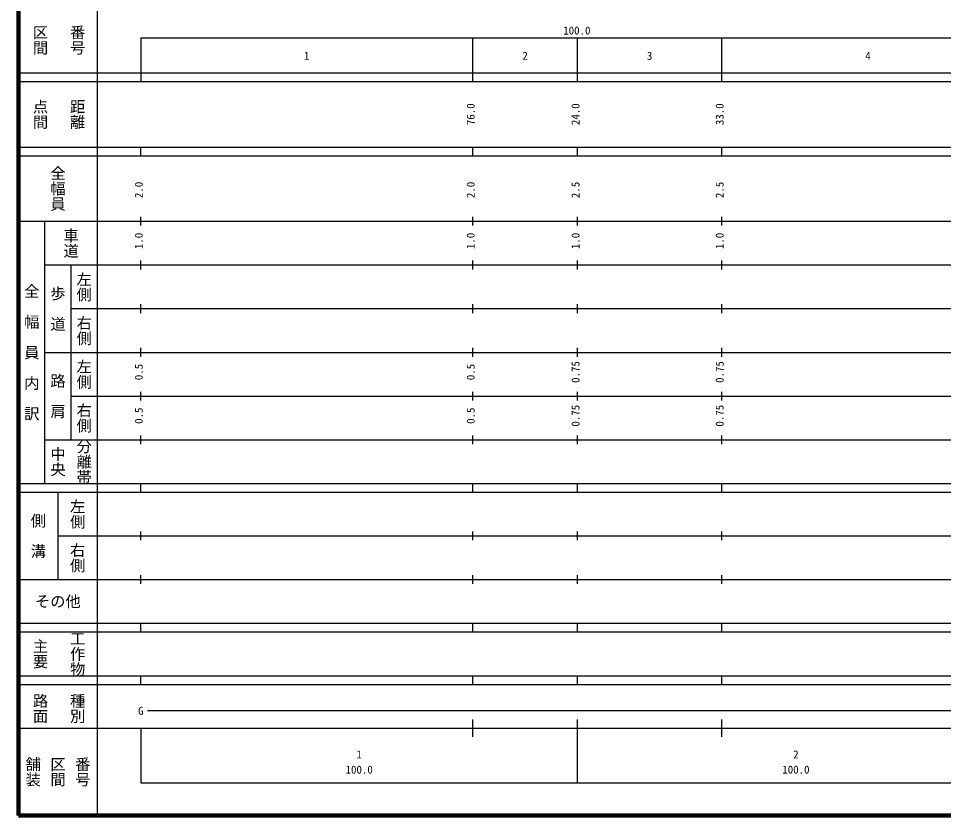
# Model space of a CAD drawing. Units: millimetres on the paper, enlarged 1000 times. Extents: x 40000 to 680000, y 20000 to 380000.
# Drawn here: x 40000 to 251791, y 20000 to 202409 of the extents above; entities that cross this region are included whole.
import ezdxf
from ezdxf.enums import TextEntityAlignment as Align

# ---------------------------------------------------------------- set-up
doc = ezdxf.new("R2010")
doc.units = ezdxf.units.MM
doc.header["$LTSCALE"] = 1000
doc.layers.add('M-TTL', color=2, linetype='Continuous', lineweight=140)
doc.layers.add('M-TTL-BAND', color=7, linetype='Continuous', lineweight=25)
doc.styles.add('@ＭＳ ゴシック', font='')
doc.styles.add('ＭＳ ゴシック', font='')
doc.styles.get('@ＭＳ ゴシック').set_extended_font_data('@MS Gothic')
doc.styles.get('ＭＳ ゴシック').set_extended_font_data('MS Gothic')

msp = doc.modelspace()

# ---------------------------------------------------------------- linework, layer by layer
at = {"layer": 'M-TTL'}
for p, q in [((40000, 380000), (40000, 20000)), ((40000, 20000), (680000, 20000))]:
    msp.add_line(p, q, dxfattribs=at)
at = {"layer": 'M-TTL-BAND'}
for p, q in [((58000, 370000), (58000, 20000)), ((68000, 198000), (579000, 198000)), ((68000, 198000), (68000, 188000)), ((144000, 188000), (144000, 198000)), ((168000, 188000), (168000, 198000)), ((201000, 188000), (201000, 198000)), ((40000, 190000), (579000, 190000)), ((40000, 188000), (579000, 188000)), ((40000, 173000), (579000, 173000)), ((68000, 171000), (68000, 173000)), ((144000, 171000), (144000, 173000)), ((168000, 171000), (168000, 173000)), ((201000, 171000), (201000, 173000)), ((40000, 171000), (579000, 171000)), ((68000, 155000), (68000, 157000)), ((144000, 155000), (144000, 157000)), ((168000, 155000), (168000, 157000)), ((201000, 155000), (201000, 157000)), ((40000, 156000), (579000, 156000)), ((46000, 96000), (46000, 156000)), ((68000, 145000), (68000, 147000)), ((144000, 145000), (144000, 147000)), ((168000, 145000), (168000, 147000)), ((201000, 145000), (201000, 147000)), ((46000, 146000), (579000, 146000)), ((52000, 146000), (52000, 106000)), ((52000, 136000), (579000, 136000)), ((68000, 135000), (68000, 137000)), ((144000, 135000), (144000, 137000)), ((168000, 135000), (168000, 137000)), ((201000, 135000), (201000, 137000)), ((46000, 126000), (579000, 126000)), ((68000, 125000), (68000, 127000)), ((144000, 125000), (144000, 127000)), ((168000, 125000), (168000, 127000)), ((201000, 125000), (201000, 127000)), ((68000, 115000), (68000, 117000)), ((144000, 115000), (144000, 117000)), ((168000, 115000), (168000, 117000)), ((201000, 115000), (201000, 117000)), ((52000, 116000), (579000, 116000)), ((46000, 106000), (579000, 106000)), ((68000, 105000), (68000, 107000)), ((144000, 105000), (144000, 107000)), ((168000, 105000), (168000, 107000)), ((201000, 105000), (201000, 107000)), ((40000, 96000), (579000, 96000)), ((68000, 94000), (68000, 96000)), ((144000, 94000), (144000, 96000)), ((168000, 94000), (168000, 96000)), ((201000, 94000), (201000, 96000)), ((40000, 94000), (579000, 94000)), ((49000, 94000), (49000, 74000)), ((68000, 83000), (68000, 85000)), ((144000, 83000), (144000, 85000)), ((168000, 83000), (168000, 85000)), ((201000, 83000), (201000, 85000)), ((49000, 84000), (579000, 84000)), ((68000, 73000), (68000, 75000)), ((144000, 73000), (144000, 75000)), ((168000, 73000), (168000, 75000)), ((201000, 73000), (201000, 75000)), ((40000, 74000), (579000, 74000)), ((40000, 64000), (579000, 64000)), ((68000, 62000), (68000, 64000)), ((144000, 62000), (144000, 64000)), ((168000, 62000), (168000, 64000)), ((201000, 62000), (201000, 64000)), ((40000, 62000), (579000, 62000)), ((40000, 52000), (579000, 52000)), ((68000, 50000), (68000, 52000)), ((144000, 50000), (144000, 52000)), ((168000, 50000), (168000, 52000)), ((201000, 50000), (201000, 52000)), ((40000, 50000), (579000, 50000)), ((69500, 44000), (566500, 44000)), ((144000, 38000), (144000, 42000)), ((168000, 27500), (168000, 42000)), ((201000, 38000), (201000, 42000)), ((40000, 40000), (579000, 40000)), ((68000, 40000), (68000, 27500)), ((68000, 27500), (579000, 27500))]:
    msp.add_line(p, q, dxfattribs=at)

# ---------------------------------------------------------------- texts
at = {"layer": 'M-TTL-BAND', "style": '@ＭＳ ゴシック'}
for s, p in [('区間', (45000, 197500)), ('番号', (53500, 197500)), ('点間', (45000, 180500)), ('距離', (53500, 180500)), ('全幅員', (49000, 163500)), ('車道', (52000, 151000)), ('左側', (55000, 141000)), ('全\u3000幅\u3000員\u3000内\u3000訳', (43000, 126000)), ('歩\u3000道', (49000, 136000)), ('右側', (55000, 131000)), ('左側', (55000, 121000)), ('路\u3000肩', (49000, 116000)), ('右側', (55000, 111000)), ('分離帯', (55000, 101000)), ('中央', (49000, 101000)), ('左側', (53500, 89000)), ('側\u3000溝', (44500, 84000)), ('右側', (53500, 79000)), ('工作物', (53500, 57000)), ('主要', (45000, 57000)), ('路面', (45000, 44500)), ('種別', (53500, 44500)), ('舗装', (43333, 30000)), ('区間', (49000, 30000)), ('番号', (54667, 30000))]:
    msp.add_text(s, height=2566, rotation=270, dxfattribs=at).set_placement(p, align=Align.MIDDLE_CENTER)
at = {"layer": 'M-TTL-BAND', "style": 'ＭＳ ゴシック'}
for s, p in [('100.0', (167844, 198195)), ('1', (106000, 192405)), ('2', (156000, 192405)), ('3', (184500, 192405)), ('4', (234500, 192405)), ('G', (68000, 42500)), ('1', (118000, 32523)), ('2', (218000, 32523)), ('100.0', (118000, 29033)), ('100.0', (218000, 29033))]:
    msp.add_text(s, height=1833, dxfattribs=at).set_placement(p, align=Align.BOTTOM_CENTER)
for s, p in [('76.0', (145000, 180500)), ('24.0', (169000, 180500)), ('33.0', (202000, 180500)), ('2.0', (69000, 163174)), ('2.0', (145000, 163174)), ('2.5', (169000, 163174)), ('2.5', (202000, 163174)), ('1.0', (69000, 151500)), ('1.0', (145000, 151500)), ('1.0', (169000, 151500)), ('1.0', (202000, 151500)), ('0.5', (69000, 121500)), ('0.5', (145000, 121500)), ('0.75', (169000, 121500)), ('0.75', (202000, 121500)), ('0.5', (69000, 111500)), ('0.5', (145000, 111500)), ('0.75', (169000, 111500)), ('0.75', (202000, 111500))]:
    msp.add_text(s, height=1833, rotation=90, dxfattribs=at).set_placement(p, align=Align.BOTTOM_CENTER)
msp.add_text('その他', height=2566, dxfattribs=at).set_placement((49000, 69000), align=Align.MIDDLE_CENTER)

doc.saveas('drawing.dxf')
